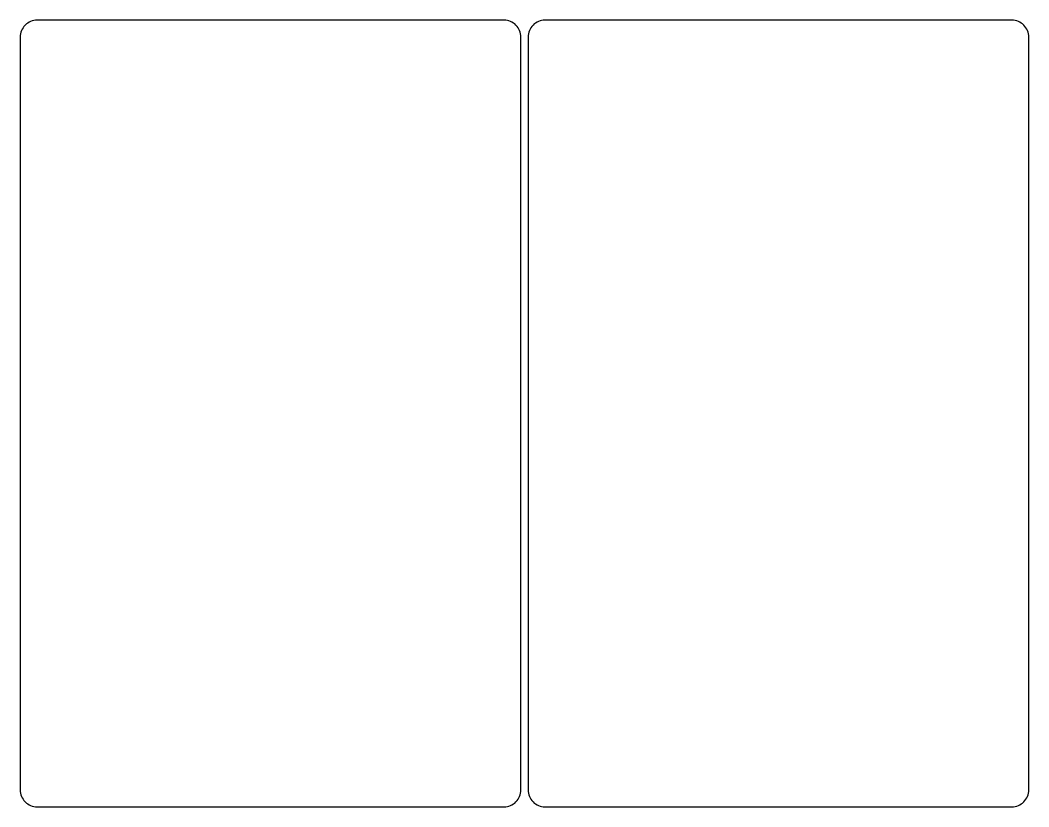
# Model space of a CAD drawing. Header units: inches. Extents: x 1.97 to 9.02, y -7 to -1.5.
import ezdxf

# ---------------------------------------------------------------- set-up
doc = ezdxf.new("R2010")
doc.units = ezdxf.units.IN

msp = doc.modelspace()

# ---------------------------------------------------------------- linework, layer by layer
for points in [[(5.3552, -7, 0.414214), (5.4733, -6.8819), (5.4733, -1.6181, 0.414214), (5.3552, -1.5), (2.0914, -1.5, 0.414214), (1.9733, -1.6181), (1.9733, -6.8819, 0.414214), (2.0914, -7)], [(8.9052, -7, 0.414214), (9.0233, -6.8819), (9.0233, -1.6181, 0.414214), (8.9052, -1.5), (5.6414, -1.5, 0.414214), (5.5233, -1.6181), (5.5233, -6.8819, 0.414214), (5.6414, -7)]]:
    msp.add_lwpolyline(points, format="xyb", close=True)

doc.saveas('drawing.dxf')
